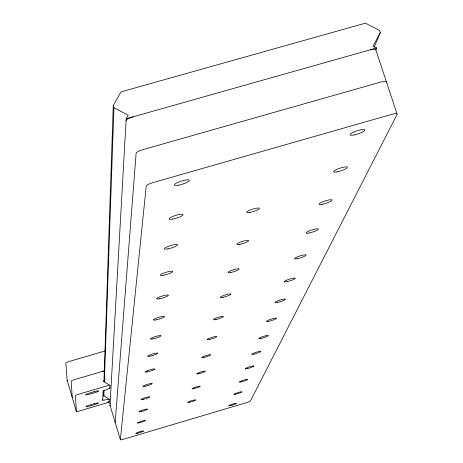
<?xml version="1.0" encoding="UTF-8"?>
<svg xmlns="http://www.w3.org/2000/svg" width="463" height="463" viewBox="0 0 463 463"><rect width="100%" height="100%" fill="white"/><g stroke="black" fill="none" stroke-linecap="round" stroke-linejoin="round"><path stroke-width="0.69" d="M109.32 399.28L102.774 400.292L103.07 391.142L109.916 388.139L110.055 385.505A3.826 0.515 -16.8 0 0 106.415 386.044L79.132 394.082A3.831 0.515 -16.7 0 0 75.481 395.691L76.354 411.399A3.64 0.463 -16.7 0 0 79.862 410.843L105.697 403.209A3.635 0.463 -16.8 0 0 109.193 401.693L109.32 399.28L103.099 395.228L103.944 393.851M103.463 395.882L103.631 390.83M103.949 381.443L113.273 105.558L120.965 91.894L365.469 23.15L379.602 30.535L380.308 32.67L374.087 47.301M103.834 396.311L104.036 390.54M104.337 381.882L113.939 107.734L113.273 105.558M109.991 405.698L126.179 118.765L128.153 115.252L113.939 107.734M120.339 439.763L146.221 186.12A7.049 1.511 -17.1 0 1 153.16 182.549L391.443 114.448A7.009 1.47 -18.5 0 1 397.121 114.39L250.361 401.097A3.606 0.394 -17.2 0 1 246.675 402.607L123.771 439.161A3.635 0.399 -16.9 0 1 120.339 439.763L110.015 405.218A3.623 0.457 -16.8 0 0 110.57 405.316M380.308 32.67L373.062 46.103L376.691 48.002L375.834 49.992A6.974 1.667 -18.7 0 0 370.105 49.865M104.453 379.793L103.544 381.454L109.945 385.326M105.46 350.844L69.444 361.4A3.82 0.567 -16.6 0 0 65.815 363.056L67.17 380.349L76.354 411.399M104.644 370.765L74.821 379.533A3.826 0.538 -16.7 0 0 71.18 381.165L72.269 397.578A3.635 0.486 -16.7 0 0 72.853 397.682M126.179 118.765L376.691 48.002M109.031 401.739L108.307 401.514M109.1 387.797L109.916 388.139M107.966 402.208L110.397 403.516M375.684 49.408L397.005 113.846M102.514 399.419L102.774 400.292M67.76 380.47A3.629 0.515 -16.6 0 1 67.17 380.349M115.715 422.545A3.629 0.428 -16.8 0 1 115.171 422.464L136.122 153.265A7.032 1.615 -17.1 0 1 143.015 149.613L380.742 82.067A6.991 1.568 -18.6 0 1 386.443 82.113M126.075 120.588A7.009 1.713 -17.1 0 1 132.922 116.861M102.074 371.523A3.82 0.538 -16.8 0 1 104.378 370.973M94.626 391.536L89.753 392.971A4.26 0.567 -16.7 0 0 85.678 394.765A4.26 0.567 -16.7 0 0 89.764 394.152L94.614 392.722A4.26 0.567 -16.7 0 0 98.7 390.928A4.26 0.567 -16.7 0 0 94.626 391.536M94.556 403.574L89.874 404.957A4.098 0.527 -16.7 0 0 85.95 406.664A4.098 0.527 -16.7 0 0 89.886 406.051L94.55 404.668A4.098 0.527 -16.7 0 0 98.48 402.96A4.098 0.527 -16.7 0 0 94.556 403.574M189.593 402.225A4.121 0.48 -17.1 0 0 195.658 399.991A4.121 0.48 -17.1 0 0 189.917 401.253A4.121 0.48 -17.1 0 0 189.593 402.225M193.881 388.625A4.3 0.527 -17.1 0 0 200.224 386.275A4.3 0.527 -17.1 0 0 194.234 387.566A4.3 0.527 -17.1 0 0 193.881 388.625M198.905 373.693A4.503 0.579 -17.1 0 0 205.213 371.233A4.503 0.579 -17.1 0 0 198.621 372.738A4.503 0.579 -17.1 0 0 198.905 373.693M204.061 357.39A4.717 0.637 -17.1 0 0 210.688 354.774A4.717 0.637 -17.1 0 0 203.784 356.325A4.717 0.637 -17.1 0 0 204.061 357.39M209.751 339.414A4.96 0.7 -17.2 0 0 216.73 336.636A4.96 0.7 -17.2 0 0 209.479 338.227A4.96 0.7 -17.2 0 0 209.751 339.414M216.047 319.499A5.232 0.781 -17.2 0 0 223.421 316.53A5.232 0.781 -17.2 0 0 215.793 318.168A5.232 0.781 -17.2 0 0 216.047 319.499M223.068 297.315A5.527 0.868 -17.3 0 0 230.875 294.132A5.527 0.868 -17.3 0 0 222.83 295.816A5.527 0.868 -17.3 0 0 223.068 297.315M230.933 272.452A5.863 0.978 -17.4 0 0 239.232 269.02A5.863 0.978 -17.4 0 0 230.719 270.745A5.863 0.978 -17.4 0 0 230.933 272.452M239.811 244.389A6.245 1.111 -17.4 0 0 248.666 240.667A6.245 1.111 -17.4 0 0 239.626 242.438A6.245 1.111 -17.4 0 0 239.811 244.389M249.91 212.465A6.673 1.267 -17.6 0 0 259.402 208.408A6.673 1.267 -17.6 0 0 249.771 210.214A6.673 1.267 -17.6 0 0 249.91 212.465M230.655 405.576A4.115 0.451 -17.2 0 0 236.471 403.377A4.115 0.451 -17.2 0 0 230.493 404.801A4.115 0.451 -17.2 0 0 230.655 405.576M235.841 394.169A4.271 0.492 -17.2 0 0 241.883 391.866A4.271 0.492 -17.2 0 0 235.69 393.324A4.271 0.492 -17.2 0 0 235.841 394.169M241.431 381.865A4.433 0.527 -17.2 0 0 247.717 379.452A4.433 0.527 -17.2 0 0 241.292 380.951A4.433 0.527 -17.2 0 0 241.431 381.865M247.474 368.56A4.618 0.573 -17.3 0 0 254.031 366.025A4.618 0.573 -17.3 0 0 247.358 367.558A4.618 0.573 -17.3 0 0 247.474 368.56M254.031 354.126A4.815 0.619 -17.3 0 0 260.883 351.458A4.815 0.619 -17.3 0 0 253.932 353.032A4.815 0.619 -17.3 0 0 254.031 354.126M261.173 338.418A5.029 0.677 -17.4 0 0 268.337 335.6A5.029 0.677 -17.4 0 0 261.097 337.209A5.029 0.677 -17.4 0 0 261.173 338.418M268.974 321.247A5.261 0.741 -17.4 0 0 276.492 318.266A5.261 0.741 -17.4 0 0 268.928 319.916A5.261 0.741 -17.4 0 0 268.974 321.247M277.534 302.408A5.521 0.816 -17.5 0 0 285.434 299.243A5.521 0.816 -17.5 0 0 277.522 300.933A5.521 0.816 -17.5 0 0 277.534 302.408M286.967 281.643A5.805 0.903 -17.5 0 0 295.296 278.269A5.805 0.903 -17.5 0 0 287.002 279.999A5.805 0.903 -17.5 0 0 286.967 281.643M297.42 258.643A6.117 1.001 -17.6 0 0 306.222 255.032A6.117 1.001 -17.6 0 0 297.506 256.803A6.117 1.001 -17.6 0 0 297.42 258.643M309.058 233.028A6.47 1.117 -17.8 0 0 318.394 229.15A6.47 1.117 -17.8 0 0 309.215 230.95A6.47 1.117 -17.8 0 0 309.058 233.028M322.103 204.316A6.864 1.256 -17.9 0 0 332.035 200.126A6.864 1.256 -17.9 0 0 322.341 201.961A6.864 1.256 -17.9 0 0 322.103 204.316M336.827 171.918A7.315 1.424 -18.1 0 0 347.441 167.369A7.315 1.424 -18.1 0 0 337.162 169.226A7.315 1.424 -18.1 0 0 336.827 171.918M354.172 134.959A7.825 1.626 -18.3 0 0 364.954 129.947A7.825 1.626 -18.3 0 0 353.437 132.239A7.825 1.626 -18.3 0 0 354.172 134.959M137.586 433.229A4.138 0.457 -16.9 0 0 143.599 431.03A4.138 0.457 -16.9 0 0 137.743 432.355A4.138 0.457 -16.9 0 0 137.586 433.229M139.276 422.812A4.294 0.492 -16.9 0 0 145.521 420.514A4.294 0.492 -16.9 0 0 139.45 421.868A4.294 0.492 -16.9 0 0 139.276 422.812M141.099 411.578A4.462 0.532 -16.9 0 0 147.593 409.17A4.462 0.532 -16.9 0 0 141.284 410.559A4.462 0.532 -16.9 0 0 141.099 411.578M143.067 399.419A4.642 0.579 -16.9 0 0 149.833 396.901A4.642 0.579 -16.9 0 0 143.27 398.319A4.642 0.579 -16.9 0 0 143.067 399.419M145.208 386.229A4.838 0.625 -16.9 0 0 152.269 383.578A4.838 0.625 -16.9 0 0 145.428 385.031A4.838 0.625 -16.9 0 0 145.208 386.229M147.541 371.864A5.058 0.683 -16.9 0 0 154.914 369.069A5.058 0.683 -16.9 0 0 147.778 370.55A5.058 0.683 -16.9 0 0 147.541 371.864M150.087 356.157A5.29 0.752 -17 0 0 157.814 353.205A5.29 0.752 -17 0 0 150.348 354.722A5.29 0.752 -17 0 0 150.087 356.157M152.883 338.91A5.55 0.828 -17 0 0 160.991 335.791A5.55 0.828 -17 0 0 153.172 337.33A5.55 0.828 -17 0 0 152.883 338.91M155.967 319.898A5.834 0.914 -17 0 0 164.504 316.576A5.834 0.914 -17 0 0 156.286 318.15A5.834 0.914 -17 0 0 155.967 319.898M159.382 298.814A6.152 1.019 -17 0 0 168.393 295.278A6.152 1.019 -17 0 0 159.741 296.876A6.152 1.019 -17 0 0 159.382 298.814M163.682 275.23A6.505 1.134 -17.1 0 0 172.722 271.428A6.505 1.134 -17.1 0 0 163.109 273.349A6.505 1.134 -17.1 0 0 163.682 275.23M167.982 248.874A6.899 1.279 -17.1 0 0 177.589 244.771A6.899 1.279 -17.1 0 0 167.398 246.738A6.899 1.279 -17.1 0 0 167.982 248.874M172.844 219.109A7.35 1.453 -17.2 0 0 183.088 214.658A7.35 1.453 -17.2 0 0 172.253 216.667A7.35 1.453 -17.2 0 0 172.844 219.109M178.371 185.229A7.859 1.661 -17.3 0 0 189.35 180.362A7.859 1.661 -17.3 0 0 177.78 182.405A7.859 1.661 -17.3 0 0 178.371 185.229"/></g></svg>
